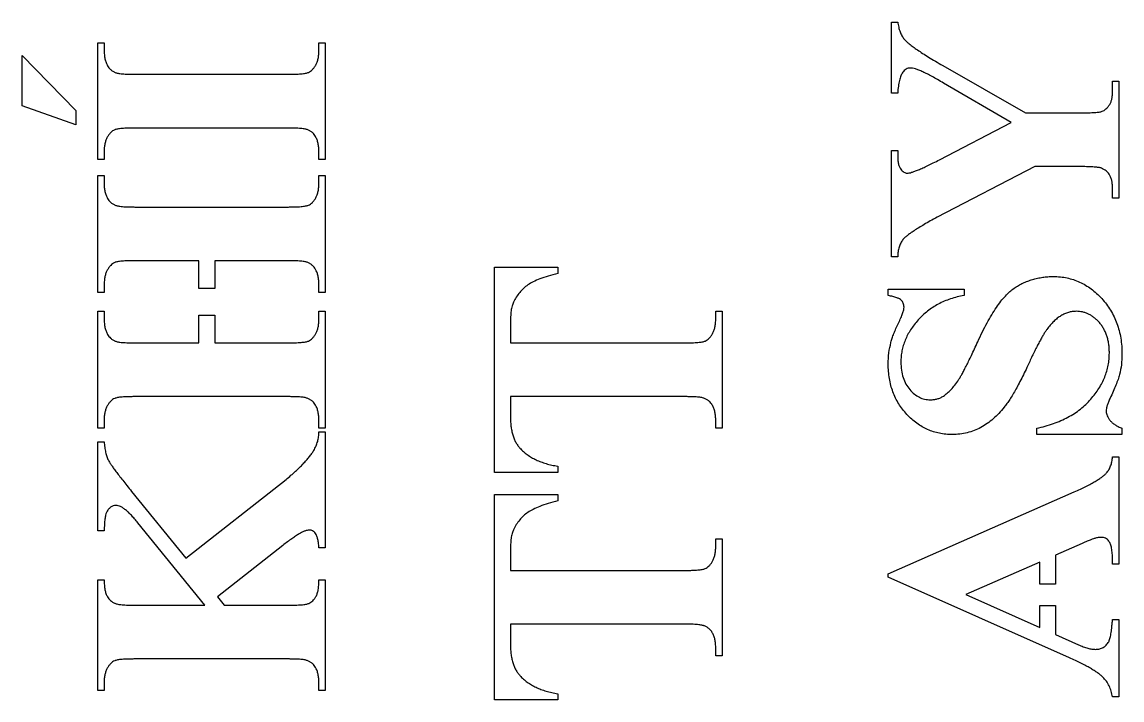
# Model space of a CAD drawing. Header units: millimetres. Extents: x 10 to 1179, y 5 to 836.
# Drawn here: x 442.4 to 539.2, y 331.8 to 391.4 of the extents above; entities that cross this region are included whole.
import ezdxf

# ---------------------------------------------------------------- set-up
doc = ezdxf.new("R2010")
doc.units = ezdxf.units.MM

msp = doc.modelspace()

# ---------------------------------------------------------------- linework, layer by layer
at = {"color": 7, "linetype": 'Continuous', "lineweight": 25}
for p, q in [((518.872, 391.446), (519.428, 391.446)), ((518.872, 385.191), (518.872, 391.446)), ((449.094, 389.627), (449.65, 389.627)), ((449.094, 379.349), (449.094, 389.627)), ((449.65, 389.627), (449.65, 388.976)), ((468.539, 389.627), (469.094, 389.627)), ((468.539, 388.976), (468.539, 389.627)), ((469.094, 389.627), (469.094, 379.349)), ((442.428, 388.516), (447.15, 383.664)), ((442.428, 384.072), (442.428, 388.516)), ((523.399, 387.622), (530.669, 383.455)), ((452.428, 386.849), (465.761, 386.849)), ((529.41, 382.626), (523.469, 386.068)), ((538.317, 386.233), (538.872, 386.233)), ((538.317, 385.261), (538.317, 386.233)), ((538.872, 386.233), (538.872, 375.955)), ((519.428, 385.191), (518.872, 385.191)), ((447.15, 382.405), (442.428, 384.072)), ((447.15, 383.664), (447.15, 382.405)), ((530.669, 383.455), (535.539, 383.455)), ((465.761, 382.127), (452.428, 382.127)), ((523.1, 379.332), (529.41, 382.626)), ((518.872, 380.139), (519.428, 380.139)), ((518.872, 370.803), (518.872, 380.139)), ((519.428, 380.139), (519.428, 379.714)), ((449.65, 379.349), (449.094, 379.349)), ((449.65, 380.005), (449.65, 379.349)), ((468.539, 379.349), (468.539, 380.005)), ((469.094, 379.349), (468.539, 379.349)), ((531.489, 378.733), (522.891, 374.289)), ((535.539, 378.733), (531.489, 378.733)), ((449.094, 377.96), (449.65, 377.96)), ((449.094, 367.683), (449.094, 377.96)), ((449.65, 377.96), (449.65, 377.322)), ((468.539, 377.96), (469.094, 377.96)), ((468.539, 377.322), (468.539, 377.96)), ((469.094, 377.96), (469.094, 367.683)), ((538.317, 375.955), (538.317, 376.858)), ((538.872, 375.955), (538.317, 375.955)), ((452.428, 375.183), (465.761, 375.183)), ((457.983, 370.46), (452.428, 370.46)), ((457.983, 368.022), (457.983, 370.46)), ((459.372, 370.46), (459.372, 368.022)), ((465.761, 370.46), (459.372, 370.46)), ((519.428, 370.803), (518.872, 370.803)), ((483.983, 369.905), (489.539, 369.905)), ((483.983, 351.849), (483.983, 369.905)), ((489.539, 369.905), (489.539, 369.349)), ((449.65, 367.683), (449.094, 367.683)), ((449.65, 368.321), (449.65, 367.683)), ((459.372, 368.022), (457.983, 368.022)), ((468.539, 367.683), (468.539, 368.321)), ((469.094, 367.683), (468.539, 367.683)), ((518.594, 367.96), (525.261, 367.96)), ((518.594, 367.405), (518.594, 367.96)), ((525.261, 367.96), (525.261, 367.405)), ((449.094, 366.016), (449.65, 366.016)), ((449.094, 355.738), (449.094, 366.016)), ((449.65, 366.016), (449.65, 365.365)), ((457.983, 363.238), (457.983, 365.677)), ((457.983, 365.677), (459.372, 365.677)), ((459.372, 365.677), (459.372, 363.238)), ((468.539, 366.016), (469.094, 366.016)), ((468.539, 365.365), (468.539, 366.016)), ((469.094, 366.016), (469.094, 355.738)), ((503.428, 366.016), (503.983, 366.016)), ((503.428, 365.369), (503.428, 366.016)), ((503.983, 366.016), (503.983, 355.738)), ((485.372, 364.905), (485.372, 363.238)), ((452.428, 363.238), (457.983, 363.238)), ((459.372, 363.238), (465.761, 363.238)), ((485.372, 363.238), (500.65, 363.238)), ((465.761, 358.516), (452.428, 358.516)), ((485.372, 358.516), (485.372, 356.849)), ((500.65, 358.516), (485.372, 358.516)), ((449.65, 356.394), (449.65, 355.738)), ((468.539, 355.738), (468.539, 356.394)), ((503.428, 355.738), (503.428, 356.389)), ((449.65, 355.738), (449.094, 355.738)), ((469.094, 355.738), (468.539, 355.738)), ((468.539, 355.421), (469.094, 355.421)), ((469.094, 355.421), (469.094, 345.235)), ((503.983, 355.738), (503.428, 355.738)), ((531.65, 355.183), (531.65, 355.738)), ((539.15, 355.183), (531.65, 355.183)), ((539.15, 355.738), (539.15, 355.183)), ((449.094, 354.553), (449.65, 354.553)), ((449.094, 346.719), (449.094, 354.553)), ((538.317, 353.225), (538.872, 353.225)), ((538.872, 353.225), (538.872, 343.802)), ((489.539, 352.405), (489.539, 351.849)), ((456.842, 344.319), (465.644, 351.233)), ((489.539, 351.849), (483.983, 351.849)), ((452.059, 350.187), (456.842, 344.319)), ((518.594, 342.939), (534.957, 350.135)), ((483.983, 349.905), (489.539, 349.905)), ((483.983, 331.849), (483.983, 349.905)), ((489.539, 349.905), (489.539, 349.349)), ((458.509, 340.178), (452.619, 347.409)), ((449.65, 346.719), (449.094, 346.719)), ((465.362, 345.439), (459.607, 340.916)), ((503.428, 346.016), (503.983, 346.016)), ((503.428, 345.369), (503.428, 346.016)), ((503.983, 346.016), (503.983, 335.738)), ((535.656, 345.617), (533.317, 344.584)), ((469.094, 345.235), (468.539, 345.235)), ((485.372, 344.905), (485.372, 343.238)), ((533.317, 344.584), (533.317, 342.028)), ((531.928, 343.976), (525.413, 341.111)), ((531.928, 342.028), (531.928, 343.976)), ((538.317, 343.802), (538.317, 344.197)), ((538.872, 343.802), (538.317, 343.802)), ((449.094, 342.401), (449.65, 342.401)), ((449.094, 332.678), (449.094, 342.401)), ((468.539, 342.401), (469.094, 342.401)), ((469.094, 342.401), (469.094, 332.678)), ((485.372, 343.238), (500.65, 343.238)), ((518.594, 342.657), (518.594, 342.939)), ((534.528, 335.569), (518.594, 342.657)), ((533.317, 342.028), (531.928, 342.028)), ((459.607, 340.916), (460.214, 340.178)), ((525.413, 341.111), (531.928, 338.212)), ((452.428, 340.178), (458.509, 340.178)), ((460.214, 340.178), (465.761, 340.178)), ((531.928, 340.16), (533.317, 340.16)), ((531.928, 338.212), (531.928, 340.16)), ((533.317, 340.16), (533.317, 337.596)), ((538.317, 338.924), (538.872, 338.924)), ((538.872, 338.924), (538.872, 332.114)), ((485.372, 338.516), (485.372, 336.849)), ((500.65, 338.516), (485.372, 338.516)), ((533.317, 337.596), (535.313, 336.71)), ((503.428, 335.738), (503.428, 336.389)), ((503.983, 335.738), (503.428, 335.738)), ((465.761, 335.456), (452.428, 335.456)), ((449.65, 333.334), (449.65, 332.678)), ((468.539, 332.678), (468.539, 333.334)), ((449.65, 332.678), (449.094, 332.678)), ((469.094, 332.678), (468.539, 332.678)), ((489.539, 331.849), (483.983, 331.849)), ((489.539, 332.405), (489.539, 331.849)), ((538.872, 332.114), (538.317, 332.114))]:
    msp.add_line(p, q, dxfattribs=at)
for points, knots in [([(519.428, 391.446), (519.453, 391.291), (519.501, 390.997), (519.628, 390.589), (519.785, 390.23), (519.933, 390.031), (520.005, 389.935)], [0, 0, 0, 0, 0.2860932, 0.5469945, 0.7807642, 1, 1, 1, 1]), ([(520.005, 389.935), (520.066, 389.869), (520.203, 389.719), (520.466, 389.502), (520.788, 389.25), (521.183, 388.979), (521.638, 388.674), (522.164, 388.345), (522.758, 387.99), (523.179, 387.749), (523.399, 387.622)], [0, 0, 0, 0, 0.065567, 0.147721, 0.247597, 0.363325, 0.496262, 0.646784, 0.81498, 1, 1, 1, 1]), ([(449.65, 388.976), (449.653, 388.84), (449.658, 388.58), (449.714, 388.213), (449.807, 387.886), (449.903, 387.693), (449.949, 387.6)], [0, 0, 0, 0, 0.286954, 0.546199, 0.781657, 1, 1, 1, 1]), ([(465.761, 386.849), (465.878, 386.851), (466.103, 386.854), (466.421, 386.856), (466.705, 386.868), (466.953, 386.892), (467.168, 386.911), (467.349, 386.936), (467.495, 386.969), (467.644, 387.022), (467.8, 387.117), (467.971, 387.261), (468.127, 387.447), (468.271, 387.67), (468.394, 387.936), (468.478, 388.247), (468.531, 388.598), (468.536, 388.846), (468.539, 388.976)], [0, 0, 0, 0, 0.084645, 0.161976, 0.229968, 0.289757, 0.342264, 0.385562, 0.422059, 0.449824, 0.499466, 0.552849, 0.610651, 0.674125, 0.744259, 0.821336, 0.905864, 1, 1, 1, 1]), ([(449.949, 387.6), (449.986, 387.539), (450.061, 387.416), (450.22, 387.257), (450.41, 387.119), (450.556, 387.047), (450.631, 387.01)], [0, 0, 0, 0, 0.232207, 0.469702, 0.727046, 1, 1, 1, 1]), ([(450.631, 387.01), (450.665, 386.996), (450.742, 386.964), (450.882, 386.938), (451.054, 386.905), (451.263, 386.887), (451.505, 386.87), (451.781, 386.855), (452.092, 386.854), (452.312, 386.851), (452.428, 386.849)], [0, 0, 0, 0, 0.061393, 0.137513, 0.234775, 0.350365, 0.484836, 0.635903, 0.808372, 1, 1, 1, 1]), ([(519.87, 387.023), (519.811, 386.925), (519.678, 386.704), (519.561, 386.288), (519.47, 385.775), (519.443, 385.397), (519.428, 385.191)], [0, 0, 0, 0, 0.179473, 0.404284, 0.675116, 1, 1, 1, 1]), ([(520.535, 387.401), (520.47, 387.397), (520.342, 387.391), (520.164, 387.308), (519.998, 387.192), (519.914, 387.081), (519.87, 387.023)], [0, 0, 0, 0, 0.241683, 0.478887, 0.728869, 1, 1, 1, 1]), ([(523.469, 386.068), (523.293, 386.173), (522.958, 386.374), (522.472, 386.64), (522.038, 386.875), (521.647, 387.059), (521.305, 387.211), (521.007, 387.315), (520.756, 387.383), (520.603, 387.395), (520.535, 387.401)], [0, 0, 0, 0, 0.189484, 0.360715, 0.512098, 0.645515, 0.760554, 0.858271, 0.936779, 1, 1, 1, 1]), ([(535.539, 383.455), (535.658, 383.457), (535.883, 383.46), (536.205, 383.461), (536.491, 383.478), (536.742, 383.485), (536.957, 383.512), (537.138, 383.528), (537.282, 383.561), (537.428, 383.598), (537.582, 383.678), (537.746, 383.807), (537.904, 383.964), (538.047, 384.156), (538.171, 384.382), (538.255, 384.645), (538.308, 384.942), (538.314, 385.151), (538.317, 385.261)], [0, 0, 0, 0, 0.0914924, 0.1740601, 0.2477708, 0.3125666, 0.3675187, 0.414708, 0.4523446, 0.4813093, 0.5312039, 0.5845352, 0.6413362, 0.7026985, 0.7685896, 0.8391513, 0.9150911, 1, 1, 1, 1]), ([(452.428, 382.127), (452.311, 382.125), (452.086, 382.122), (451.768, 382.121), (451.484, 382.107), (451.237, 382.09), (451.022, 382.071), (450.843, 382.038), (450.696, 382.012), (450.549, 381.957), (450.388, 381.871), (450.219, 381.723), (450.062, 381.538), (449.918, 381.315), (449.795, 381.049), (449.711, 380.738), (449.658, 380.386), (449.653, 380.137), (449.65, 380.005)], [0, 0, 0, 0, 0.084623, 0.161934, 0.229908, 0.289599, 0.341053, 0.385533, 0.420773, 0.44853, 0.498553, 0.551922, 0.609709, 0.673167, 0.743283, 0.820339, 0.904845, 1, 1, 1, 1]), ([(467.558, 381.966), (467.524, 381.981), (467.445, 382.013), (467.305, 382.037), (467.134, 382.072), (466.926, 382.089), (466.683, 382.107), (466.407, 382.121), (466.095, 382.122), (465.877, 382.125), (465.761, 382.127)], [0, 0, 0, 0, 0.061394, 0.139854, 0.23476, 0.350353, 0.484827, 0.63829, 0.808367, 1, 1, 1, 1]), ([(468.239, 381.385), (468.203, 381.446), (468.128, 381.569), (467.971, 381.728), (467.778, 381.862), (467.633, 381.931), (467.558, 381.966)], [0, 0, 0, 0, 0.233359, 0.472031, 0.727884, 1, 1, 1, 1]), ([(468.539, 380.005), (468.536, 380.141), (468.532, 380.4), (468.474, 380.769), (468.383, 381.098), (468.286, 381.292), (468.239, 381.385)], [0, 0, 0, 0, 0.286117, 0.544606, 0.782294, 1, 1, 1, 1]), ([(519.428, 379.714), (519.431, 379.581), (519.437, 379.335), (519.481, 378.995), (519.564, 378.719), (519.685, 378.508), (519.82, 378.353), (519.963, 378.246), (520.109, 378.173), (520.211, 378.164), (520.261, 378.16)], [0, 0, 0, 0, 0.205762, 0.379561, 0.527254, 0.648368, 0.752838, 0.842216, 0.923212, 1, 1, 1, 1]), ([(520.261, 378.16), (520.318, 378.164), (520.451, 378.174), (520.671, 378.239), (520.946, 378.328), (521.27, 378.464), (521.655, 378.621), (522.089, 378.827), (522.577, 379.067), (522.919, 379.24), (523.1, 379.332)], [0, 0, 0, 0, 0.055168, 0.12923, 0.222678, 0.336347, 0.47068, 0.627441, 0.803024, 1, 1, 1, 1]), ([(537.336, 378.594), (537.301, 378.607), (537.223, 378.636), (537.083, 378.655), (536.911, 378.686), (536.703, 378.698), (536.461, 378.719), (536.184, 378.723), (535.873, 378.736), (535.655, 378.734), (535.539, 378.733)], [0, 0, 0, 0, 0.060713, 0.138849, 0.233546, 0.349141, 0.483878, 0.637547, 0.808008, 1, 1, 1, 1]), ([(538.017, 378.069), (537.98, 378.122), (537.903, 378.233), (537.748, 378.378), (537.554, 378.498), (537.41, 378.561), (537.336, 378.594)], [0, 0, 0, 0, 0.223189, 0.461774, 0.720444, 1, 1, 1, 1]), ([(449.65, 377.322), (449.653, 377.185), (449.657, 376.922), (449.715, 376.551), (449.805, 376.222), (449.903, 376.029), (449.949, 375.938)], [0, 0, 0, 0, 0.288208, 0.548846, 0.785756, 1, 1, 1, 1]), ([(465.761, 375.183), (465.878, 375.184), (466.103, 375.187), (466.421, 375.189), (466.705, 375.203), (466.953, 375.221), (467.169, 375.238), (467.348, 375.273), (467.496, 375.297), (467.643, 375.351), (467.801, 375.441), (467.972, 375.587), (468.127, 375.776), (468.271, 376.003), (468.393, 376.273), (468.479, 376.586), (468.53, 376.94), (468.536, 377.191), (468.539, 377.322)], [0, 0, 0, 0, 0.084304, 0.161324, 0.229042, 0.288509, 0.340804, 0.384091, 0.420217, 0.44787, 0.496794, 0.549962, 0.608326, 0.67242, 0.74322, 0.819986, 0.905204, 1, 1, 1, 1]), ([(538.317, 376.858), (538.314, 376.98), (538.309, 377.21), (538.252, 377.536), (538.16, 377.824), (538.063, 377.989), (538.017, 378.069)], [0, 0, 0, 0, 0.28861, 0.546463, 0.78197, 1, 1, 1, 1]), ([(449.949, 375.938), (449.986, 375.877), (450.062, 375.753), (450.218, 375.591), (450.41, 375.452), (450.556, 375.38), (450.631, 375.343)], [0, 0, 0, 0, 0.231417, 0.471506, 0.727975, 1, 1, 1, 1]), ([(450.631, 375.343), (450.665, 375.329), (450.742, 375.297), (450.882, 375.272), (451.054, 375.239), (451.263, 375.22), (451.505, 375.203), (451.781, 375.189), (452.092, 375.187), (452.312, 375.184), (452.428, 375.183)], [0, 0, 0, 0, 0.061393, 0.1375126, 0.2347752, 0.3503653, 0.4848364, 0.635903, 0.8083716, 1, 1, 1, 1]), ([(522.891, 374.289), (522.69, 374.178), (522.306, 373.968), (521.77, 373.654), (521.294, 373.375), (520.888, 373.113), (520.542, 372.885), (520.264, 372.679), (520.052, 372.496), (519.853, 372.289), (519.68, 372.014), (519.536, 371.652), (519.449, 371.243), (519.435, 370.954), (519.428, 370.803)], [0, 0, 0, 0, 0.132246, 0.251579, 0.357199, 0.450008, 0.529181, 0.59576, 0.648842, 0.690052, 0.76046, 0.834023, 0.913191, 1, 1, 1, 1]), ([(452.428, 370.46), (452.311, 370.459), (452.086, 370.456), (451.768, 370.454), (451.484, 370.44), (451.237, 370.423), (451.022, 370.404), (450.843, 370.371), (450.696, 370.345), (450.549, 370.291), (450.388, 370.204), (450.217, 370.056), (450.062, 369.867), (449.917, 369.64), (449.796, 369.37), (449.71, 369.057), (449.659, 368.703), (449.653, 368.452), (449.65, 368.321)], [0, 0, 0, 0, 0.084314, 0.161343, 0.229069, 0.288543, 0.339809, 0.384127, 0.419239, 0.446894, 0.496735, 0.549909, 0.60828, 0.672382, 0.743189, 0.819965, 0.905193, 1, 1, 1, 1]), ([(467.558, 370.3), (467.524, 370.314), (467.445, 370.346), (467.305, 370.37), (467.134, 370.405), (466.926, 370.423), (466.683, 370.44), (466.407, 370.454), (466.095, 370.456), (465.877, 370.459), (465.761, 370.46)], [0, 0, 0, 0, 0.061394, 0.139854, 0.23476, 0.350353, 0.484827, 0.63829, 0.808367, 1, 1, 1, 1]), ([(468.239, 369.705), (468.202, 369.766), (468.127, 369.89), (467.971, 370.052), (467.779, 370.191), (467.633, 370.263), (467.558, 370.3)], [0, 0, 0, 0, 0.231417, 0.471506, 0.727975, 1, 1, 1, 1]), ([(468.539, 368.321), (468.536, 368.458), (468.531, 368.721), (468.474, 369.092), (468.384, 369.421), (468.286, 369.614), (468.239, 369.705)], [0, 0, 0, 0, 0.2882081, 0.548846, 0.7857558, 1, 1, 1, 1]), ([(489.539, 369.349), (489.254, 369.275), (488.723, 369.135), (487.998, 368.891), (487.4, 368.634), (486.916, 368.354), (486.518, 368.038), (486.178, 367.676), (485.873, 367.267), (485.714, 366.962), (485.633, 366.806)], [0, 0, 0, 0, 0.182152, 0.340253, 0.473436, 0.584687, 0.685434, 0.786832, 0.891307, 1, 1, 1, 1]), ([(529.662, 368.043), (529.79, 368.126), (530.042, 368.29), (530.441, 368.501), (530.855, 368.672), (531.28, 368.822), (531.721, 368.935), (532.176, 369.011), (532.644, 369.061), (532.961, 369.068), (533.121, 369.072)], [0, 0, 0, 0, 0.1245431, 0.246399, 0.3684849, 0.4913439, 0.6148691, 0.741046, 0.8684455, 1, 1, 1, 1]), ([(533.121, 369.072), (533.324, 369.066), (533.725, 369.054), (534.313, 368.961), (534.878, 368.807), (535.425, 368.6), (535.947, 368.323), (536.447, 367.986), (536.929, 367.594), (537.378, 367.14), (537.794, 366.646), (538.156, 366.112), (538.468, 365.547), (538.713, 364.943), (538.911, 364.312), (539.047, 363.648), (539.138, 362.951), (539.146, 362.475), (539.15, 362.231)], [0, 0, 0, 0, 0.0598984, 0.1182793, 0.1753954, 0.2326122, 0.2905267, 0.3496658, 0.4103983, 0.4738509, 0.5378636, 0.6009163, 0.6642119, 0.7280132, 0.7928887, 0.8592638, 0.9281658, 1, 1, 1, 1]), ([(526.468, 363.334), (526.604, 363.627), (526.867, 364.191), (527.28, 364.985), (527.686, 365.699), (528.09, 366.329), (528.483, 366.88), (528.875, 367.346), (529.256, 367.741), (529.532, 367.946), (529.662, 368.043)], [0, 0, 0, 0, 0.168913, 0.324637, 0.467401, 0.597502, 0.714887, 0.820484, 0.915544, 1, 1, 1, 1]), ([(485.633, 366.806), (485.592, 366.7), (485.499, 366.459), (485.427, 366.029), (485.381, 365.501), (485.375, 365.115), (485.372, 364.905)], [0, 0, 0, 0, 0.176332, 0.400751, 0.673897, 1, 1, 1, 1]), ([(519.983, 366.381), (519.982, 366.442), (519.979, 366.56), (519.929, 366.725), (519.853, 366.871), (519.741, 367.002), (519.567, 367.121), (519.313, 367.216), (518.984, 367.322), (518.733, 367.376), (518.594, 367.405)], [0, 0, 0, 0, 0.095902, 0.186003, 0.268532, 0.352525, 0.455521, 0.596382, 0.777904, 1, 1, 1, 1]), ([(525.261, 367.405), (525.056, 367.365), (524.655, 367.286), (524.073, 367.113), (523.522, 366.906), (522.998, 366.66), (522.512, 366.366), (522.051, 366.039), (521.621, 365.671), (521.231, 365.262), (520.87, 364.838), (520.564, 364.392), (520.294, 363.946), (520.082, 363.485), (519.91, 363.019), (519.795, 362.539), (519.716, 362.054), (519.709, 361.727), (519.706, 361.563)], [0, 0, 0, 0, 0.071549, 0.14034, 0.207726, 0.273663, 0.338439, 0.402482, 0.467245, 0.532181, 0.596301, 0.657984, 0.717398, 0.774908, 0.8319, 0.887635, 0.94386, 1, 1, 1, 1]), ([(518.833, 363.286), (518.868, 363.409), (518.94, 363.671), (519.094, 364.074), (519.274, 364.52), (519.494, 364.975), (519.704, 365.414), (519.853, 365.802), (519.958, 366.113), (519.976, 366.3), (519.983, 366.381)], [0, 0, 0, 0, 0.11607, 0.245791, 0.3903, 0.550881, 0.703864, 0.83037, 0.927366, 1, 1, 1, 1]), ([(535.118, 366.016), (535.003, 366.011), (534.773, 366), (534.433, 365.923), (534.098, 365.8), (533.772, 365.623), (533.448, 365.403), (533.141, 365.123), (532.833, 364.801), (532.593, 364.486), (532.391, 364.2), (532.229, 363.941), (532.054, 363.645), (531.873, 363.309), (531.678, 362.936), (531.47, 362.525), (531.251, 362.076), (531.108, 361.761), (531.034, 361.598)], [0, 0, 0, 0, 0.0541478, 0.1087082, 0.1640632, 0.2221562, 0.283579, 0.3484525, 0.4180703, 0.4935378, 0.5352505, 0.5837897, 0.6377084, 0.6976534, 0.7639901, 0.8367347, 0.9149856, 1, 1, 1, 1]), ([(538.039, 362.34), (538.037, 362.476), (538.033, 362.743), (537.986, 363.131), (537.926, 363.502), (537.823, 363.846), (537.702, 364.173), (537.55, 364.476), (537.371, 364.76), (537.168, 365.021), (536.943, 365.25), (536.714, 365.46), (536.467, 365.627), (536.217, 365.774), (535.953, 365.881), (535.683, 365.962), (535.403, 366.004), (535.213, 366.012), (535.118, 366.016)], [0, 0, 0, 0, 0.078057, 0.153215, 0.224035, 0.293123, 0.358791, 0.423747, 0.487531, 0.550789, 0.613009, 0.671803, 0.728442, 0.783827, 0.837775, 0.891358, 0.945121, 1, 1, 1, 1]), ([(449.65, 365.365), (449.653, 365.229), (449.658, 364.969), (449.714, 364.602), (449.807, 364.275), (449.903, 364.082), (449.949, 363.989)], [0, 0, 0, 0, 0.286954, 0.546199, 0.781657, 1, 1, 1, 1]), ([(465.761, 363.238), (465.878, 363.24), (466.103, 363.243), (466.421, 363.245), (466.705, 363.257), (466.953, 363.281), (467.168, 363.3), (467.349, 363.325), (467.495, 363.358), (467.644, 363.41), (467.8, 363.506), (467.971, 363.65), (468.127, 363.836), (468.271, 364.059), (468.394, 364.325), (468.478, 364.636), (468.531, 364.987), (468.536, 365.234), (468.539, 365.365)], [0, 0, 0, 0, 0.084645, 0.161976, 0.229968, 0.289757, 0.342264, 0.385562, 0.422059, 0.449824, 0.499466, 0.552849, 0.610651, 0.674125, 0.744259, 0.821336, 0.905864, 1, 1, 1, 1]), ([(500.65, 363.238), (500.767, 363.24), (500.991, 363.243), (501.31, 363.245), (501.594, 363.257), (501.842, 363.281), (502.057, 363.3), (502.238, 363.325), (502.384, 363.358), (502.533, 363.41), (502.687, 363.506), (502.861, 363.645), (503.015, 363.832), (503.16, 364.054), (503.283, 364.321), (503.367, 364.633), (503.419, 364.987), (503.425, 365.237), (503.428, 365.369)], [0, 0, 0, 0, 0.0845259, 0.1617483, 0.2296447, 0.2893498, 0.3417825, 0.3850196, 0.4214658, 0.4491909, 0.4987631, 0.551403, 0.6091238, 0.6725086, 0.7425442, 0.8195124, 0.9049543, 1, 1, 1, 1]), ([(449.949, 363.989), (449.986, 363.928), (450.061, 363.804), (450.22, 363.646), (450.41, 363.507), (450.556, 363.436), (450.631, 363.399)], [0, 0, 0, 0, 0.232207, 0.469702, 0.727046, 1, 1, 1, 1]), ([(450.631, 363.399), (450.665, 363.385), (450.742, 363.353), (450.882, 363.327), (451.054, 363.294), (451.263, 363.276), (451.505, 363.258), (451.781, 363.244), (452.092, 363.243), (452.312, 363.24), (452.428, 363.238)], [0, 0, 0, 0, 0.061393, 0.137513, 0.234775, 0.350365, 0.484836, 0.635903, 0.808372, 1, 1, 1, 1]), ([(518.594, 361.389), (518.605, 361.712), (518.625, 362.351), (518.764, 362.976), (518.833, 363.286)], [0, 0, 0, 0, 0.504041, 1, 1, 1, 1]), ([(524.784, 359.996), (524.828, 360.065), (524.927, 360.221), (525.077, 360.493), (525.254, 360.82), (525.454, 361.208), (525.675, 361.655), (525.916, 362.163), (526.188, 362.727), (526.371, 363.125), (526.468, 363.334)], [0, 0, 0, 0, 0.065678, 0.148289, 0.248486, 0.364732, 0.498092, 0.648598, 0.815715, 1, 1, 1, 1]), ([(531.65, 355.738), (531.903, 355.795), (532.398, 355.907), (533.109, 356.136), (533.776, 356.394), (534.394, 356.695), (534.968, 357.029), (535.493, 357.407), (535.974, 357.822), (536.407, 358.271), (536.784, 358.749), (537.124, 359.231), (537.406, 359.727), (537.637, 360.232), (537.817, 360.747), (537.942, 361.27), (538.024, 361.802), (538.034, 362.16), (538.039, 362.34)], [0, 0, 0, 0, 0.078014, 0.152998, 0.224625, 0.293434, 0.359661, 0.424614, 0.48796, 0.550842, 0.612237, 0.671116, 0.72831, 0.783894, 0.838339, 0.892145, 0.945893, 1, 1, 1, 1]), ([(539.15, 362.231), (539.139, 361.928), (539.117, 361.334), (538.979, 360.594), (538.797, 359.999), (538.605, 359.505), (538.379, 358.954), (538.196, 358.576), (538.1, 358.377)], [0, 0, 0, 0, 0.225302, 0.442022, 0.556723, 0.687813, 0.835877, 1, 1, 1, 1]), ([(524.224, 355.183), (524.033, 355.187), (523.654, 355.196), (523.098, 355.281), (522.564, 355.42), (522.054, 355.617), (521.565, 355.867), (521.092, 356.165), (520.65, 356.531), (520.231, 356.94), (519.848, 357.392), (519.511, 357.876), (519.227, 358.391), (518.998, 358.937), (518.812, 359.507), (518.69, 360.111), (518.608, 360.74), (518.599, 361.17), (518.594, 361.389)], [0, 0, 0, 0, 0.061368, 0.121467, 0.180044, 0.238263, 0.296629, 0.35615, 0.417224, 0.480281, 0.544208, 0.606949, 0.669517, 0.732573, 0.796464, 0.861956, 0.929815, 1, 1, 1, 1]), ([(519.706, 361.563), (519.713, 361.32), (519.729, 360.857), (519.878, 360.199), (520.126, 359.619), (520.47, 359.13), (520.872, 358.735), (521.318, 358.453), (521.795, 358.269), (522.129, 358.248), (522.297, 358.238)], [0, 0, 0, 0, 0.155031, 0.296601, 0.428938, 0.556657, 0.676539, 0.7873, 0.892795, 1, 1, 1, 1]), ([(531.034, 361.598), (530.927, 361.369), (530.722, 360.927), (530.414, 360.292), (530.116, 359.712), (529.827, 359.185), (529.557, 358.708), (529.296, 358.286), (529.05, 357.914), (528.735, 357.497), (528.336, 357.042), (527.835, 356.558), (527.303, 356.145), (526.746, 355.793), (526.158, 355.516), (525.538, 355.327), (524.891, 355.204), (524.449, 355.19), (524.224, 355.183)], [0, 0, 0, 0, 0.076046, 0.146808, 0.212502, 0.272577, 0.327829, 0.377542, 0.42215, 0.461988, 0.534891, 0.604254, 0.67165, 0.737441, 0.802375, 0.866754, 0.932327, 1, 1, 1, 1]), ([(523.447, 358.564), (523.562, 358.646), (523.804, 358.819), (524.134, 359.153), (524.472, 359.543), (524.677, 359.84), (524.784, 359.996)], [0, 0, 0, 0, 0.215342, 0.452018, 0.712813, 1, 1, 1, 1]), ([(452.428, 358.516), (452.311, 358.514), (452.086, 358.511), (451.768, 358.51), (451.484, 358.496), (451.237, 358.478), (451.022, 358.46), (450.843, 358.427), (450.696, 358.401), (450.549, 358.346), (450.388, 358.259), (450.219, 358.112), (450.062, 357.927), (449.918, 357.704), (449.795, 357.438), (449.711, 357.127), (449.658, 356.774), (449.653, 356.525), (449.65, 356.394)], [0, 0, 0, 0, 0.084623, 0.161934, 0.229908, 0.289599, 0.341053, 0.385533, 0.420773, 0.44853, 0.498553, 0.551922, 0.609709, 0.673167, 0.743283, 0.820339, 0.904845, 1, 1, 1, 1]), ([(467.558, 358.355), (467.524, 358.37), (467.445, 358.402), (467.305, 358.426), (467.134, 358.461), (466.926, 358.478), (466.683, 358.496), (466.407, 358.51), (466.095, 358.511), (465.877, 358.514), (465.761, 358.516)], [0, 0, 0, 0, 0.061394, 0.139854, 0.23476, 0.350353, 0.484827, 0.63829, 0.808367, 1, 1, 1, 1]), ([(468.239, 357.774), (468.203, 357.835), (468.128, 357.958), (467.971, 358.117), (467.778, 358.251), (467.633, 358.32), (467.558, 358.355)], [0, 0, 0, 0, 0.233359, 0.472031, 0.727884, 1, 1, 1, 1]), ([(502.447, 358.355), (502.413, 358.37), (502.334, 358.402), (502.194, 358.426), (502.023, 358.461), (501.815, 358.478), (501.572, 358.496), (501.295, 358.51), (500.984, 358.511), (500.766, 358.514), (500.65, 358.516)], [0, 0, 0, 0, 0.061394, 0.139854, 0.23476, 0.350353, 0.484827, 0.63829, 0.808367, 1, 1, 1, 1]), ([(503.128, 357.765), (503.092, 357.826), (503.017, 357.95), (502.858, 358.108), (502.668, 358.247), (502.522, 358.318), (502.447, 358.355)], [0, 0, 0, 0, 0.232207, 0.469702, 0.727046, 1, 1, 1, 1]), ([(522.297, 358.238), (522.401, 358.243), (522.608, 358.251), (522.907, 358.314), (523.192, 358.412), (523.362, 358.513), (523.447, 358.564)], [0, 0, 0, 0, 0.258628, 0.510922, 0.754621, 1, 1, 1, 1]), ([(538.1, 358.377), (538.049, 358.266), (537.953, 358.058), (537.842, 357.756), (537.777, 357.481), (537.766, 357.308), (537.761, 357.227)], [0, 0, 0, 0, 0.302467, 0.569567, 0.797968, 1, 1, 1, 1]), ([(468.539, 356.394), (468.536, 356.53), (468.532, 356.789), (468.474, 357.158), (468.383, 357.487), (468.286, 357.681), (468.239, 357.774)], [0, 0, 0, 0, 0.286117, 0.5446059, 0.7822943, 1, 1, 1, 1]), ([(503.428, 356.389), (503.425, 356.525), (503.42, 356.785), (503.364, 357.152), (503.271, 357.479), (503.175, 357.672), (503.128, 357.765)], [0, 0, 0, 0, 0.286954, 0.546199, 0.781657, 1, 1, 1, 1]), ([(537.761, 357.227), (537.765, 357.161), (537.774, 357.027), (537.848, 356.826), (537.95, 356.617), (538.104, 356.41), (538.3, 356.21), (538.541, 356.028), (538.827, 355.865), (539.039, 355.782), (539.15, 355.738)], [0, 0, 0, 0, 0.091176, 0.186695, 0.294763, 0.41439, 0.543975, 0.68333, 0.833943, 1, 1, 1, 1]), ([(485.372, 356.849), (485.374, 356.69), (485.379, 356.384), (485.419, 355.942), (485.483, 355.533), (485.572, 355.156), (485.689, 354.812), (485.838, 354.505), (486.005, 354.226), (486.142, 354.067), (486.21, 353.989)], [0, 0, 0, 0, 0.156631, 0.300963, 0.436454, 0.563846, 0.681333, 0.793384, 0.898849, 1, 1, 1, 1]), ([(468.083, 353.781), (468.153, 353.911), (468.291, 354.167), (468.436, 354.575), (468.519, 354.995), (468.532, 355.279), (468.539, 355.421)], [0, 0, 0, 0, 0.256997, 0.505715, 0.752369, 1, 1, 1, 1]), ([(449.65, 354.553), (449.665, 354.388), (449.693, 354.076), (449.771, 353.637), (449.876, 353.253), (450.001, 352.962), (450.13, 352.724), (450.279, 352.508), (450.464, 352.239), (450.695, 351.921), (450.975, 351.558), (451.293, 351.142), (451.661, 350.68), (451.921, 350.358), (452.059, 350.187)], [0, 0, 0, 0, 0.097638, 0.184183, 0.262104, 0.331558, 0.370442, 0.42147, 0.485737, 0.562576, 0.652525, 0.755767, 0.870967, 1, 1, 1, 1]), ([(465.644, 351.233), (465.788, 351.354), (466.067, 351.588), (466.46, 351.94), (466.824, 352.272), (467.143, 352.601), (467.437, 352.908), (467.683, 353.213), (467.904, 353.495), (468.025, 353.689), (468.083, 353.781)], [0, 0, 0, 0, 0.1590997, 0.3083879, 0.4471239, 0.576234, 0.6967542, 0.8064261, 0.9078907, 1, 1, 1, 1]), ([(486.21, 353.989), (486.311, 353.887), (486.512, 353.682), (486.856, 353.414), (487.225, 353.169), (487.627, 352.955), (488.062, 352.776), (488.525, 352.617), (489.02, 352.492), (489.363, 352.434), (489.539, 352.405)], [0, 0, 0, 0, 0.114365, 0.229463, 0.347044, 0.467451, 0.592741, 0.722055, 0.857936, 1, 1, 1, 1]), ([(537.8, 351.819), (537.871, 351.907), (538.018, 352.091), (538.161, 352.428), (538.277, 352.807), (538.303, 353.081), (538.317, 353.225)], [0, 0, 0, 0, 0.222185, 0.460506, 0.715599, 1, 1, 1, 1]), ([(534.957, 350.135), (535.137, 350.218), (535.481, 350.377), (535.967, 350.616), (536.403, 350.84), (536.784, 351.058), (537.116, 351.258), (537.39, 351.457), (537.619, 351.635), (537.743, 351.761), (537.8, 351.819)], [0, 0, 0, 0, 0.178927, 0.342015, 0.489335, 0.621625, 0.738421, 0.839614, 0.926981, 1, 1, 1, 1]), ([(489.539, 349.349), (489.254, 349.275), (488.723, 349.135), (487.998, 348.891), (487.4, 348.634), (486.916, 348.354), (486.518, 348.038), (486.178, 347.676), (485.873, 347.267), (485.714, 346.962), (485.633, 346.806)], [0, 0, 0, 0, 0.182152, 0.340253, 0.473436, 0.584687, 0.685434, 0.786832, 0.891307, 1, 1, 1, 1]), ([(449.85, 348.316), (449.825, 348.243), (449.763, 348.061), (449.709, 347.718), (449.676, 347.258), (449.659, 346.912), (449.65, 346.719)], [0, 0, 0, 0, 0.143584, 0.356461, 0.642231, 1, 1, 1, 1]), ([(450.696, 348.946), (450.609, 348.939), (450.437, 348.924), (450.198, 348.795), (450, 348.585), (449.902, 348.41), (449.85, 348.316)], [0, 0, 0, 0, 0.232481, 0.460714, 0.711379, 1, 1, 1, 1]), ([(452.619, 347.409), (452.521, 347.53), (452.337, 347.76), (452.059, 348.073), (451.798, 348.34), (451.553, 348.56), (451.316, 348.725), (451.1, 348.852), (450.893, 348.926), (450.759, 348.939), (450.696, 348.946)], [0, 0, 0, 0, 0.184546, 0.350232, 0.497395, 0.627803, 0.741371, 0.839934, 0.925326, 1, 1, 1, 1]), ([(467.684, 346.784), (467.627, 346.779), (467.498, 346.766), (467.29, 346.702), (467.053, 346.587), (466.776, 346.446), (466.472, 346.252), (466.131, 346.02), (465.754, 345.748), (465.497, 345.545), (465.362, 345.439)], [0, 0, 0, 0, 0.062899, 0.142884, 0.23953, 0.3533, 0.486921, 0.637777, 0.809609, 1, 1, 1, 1]), ([(468.539, 345.235), (468.524, 345.384), (468.498, 345.654), (468.426, 346.013), (468.353, 346.292), (468.246, 346.492), (468.12, 346.625), (467.989, 346.72), (467.84, 346.775), (467.736, 346.781), (467.684, 346.784)], [0, 0, 0, 0, 0.230504, 0.416217, 0.562488, 0.671952, 0.760029, 0.84143, 0.919484, 1, 1, 1, 1]), ([(485.633, 346.806), (485.592, 346.7), (485.499, 346.459), (485.427, 346.029), (485.381, 345.501), (485.375, 345.115), (485.372, 344.905)], [0, 0, 0, 0, 0.1763316, 0.400751, 0.6738968, 1, 1, 1, 1]), ([(500.65, 343.238), (500.767, 343.24), (500.991, 343.243), (501.31, 343.245), (501.594, 343.257), (501.842, 343.281), (502.057, 343.3), (502.238, 343.325), (502.384, 343.358), (502.533, 343.41), (502.687, 343.506), (502.861, 343.645), (503.015, 343.832), (503.16, 344.054), (503.283, 344.321), (503.367, 344.633), (503.419, 344.987), (503.425, 345.237), (503.428, 345.369)], [0, 0, 0, 0, 0.084526, 0.161748, 0.229645, 0.28935, 0.341783, 0.38502, 0.421466, 0.449191, 0.498763, 0.551403, 0.609124, 0.672509, 0.742544, 0.819512, 0.904954, 1, 1, 1, 1]), ([(536.763, 346.055), (536.724, 346.042), (536.608, 346.005), (536.385, 345.914), (536.053, 345.787), (535.8, 345.678), (535.656, 345.617)], [0, 0, 0, 0, 0.103741, 0.306821, 0.604648, 1, 1, 1, 1]), ([(537.31, 346.142), (537.22, 346.138), (537.034, 346.13), (536.855, 346.08), (536.763, 346.055)], [0, 0, 0, 0, 0.486192, 1, 1, 1, 1]), ([(537.991, 345.821), (537.95, 345.869), (537.868, 345.965), (537.707, 346.074), (537.514, 346.128), (537.379, 346.137), (537.31, 346.142)], [0, 0, 0, 0, 0.243264, 0.483218, 0.732354, 1, 1, 1, 1]), ([(538.317, 344.197), (538.313, 344.376), (538.306, 344.706), (538.246, 345.156), (538.157, 345.53), (538.043, 345.73), (537.991, 345.821)], [0, 0, 0, 0, 0.318772, 0.590509, 0.813538, 1, 1, 1, 1]), ([(449.65, 342.401), (449.653, 342.248), (449.659, 341.962), (449.709, 341.561), (449.795, 341.216), (449.891, 341.018), (449.936, 340.925)], [0, 0, 0, 0, 0.300382, 0.56561, 0.796529, 1, 1, 1, 1]), ([(465.761, 340.178), (465.881, 340.18), (466.11, 340.183), (466.434, 340.184), (466.722, 340.198), (466.975, 340.216), (467.194, 340.234), (467.376, 340.267), (467.524, 340.294), (467.673, 340.345), (467.828, 340.436), (467.995, 340.572), (468.148, 340.745), (468.292, 340.956), (468.406, 341.227), (468.484, 341.559), (468.53, 341.958), (468.536, 342.246), (468.539, 342.401)], [0, 0, 0, 0, 0.084193, 0.160273, 0.227286, 0.286255, 0.338232, 0.38142, 0.415637, 0.443544, 0.491227, 0.540969, 0.594121, 0.652635, 0.718961, 0.798421, 0.891394, 1, 1, 1, 1]), ([(449.936, 340.925), (449.974, 340.866), (450.049, 340.746), (450.2, 340.586), (450.389, 340.452), (450.531, 340.383), (450.605, 340.348)], [0, 0, 0, 0, 0.232978, 0.472029, 0.727936, 1, 1, 1, 1]), ([(450.605, 340.348), (450.639, 340.334), (450.719, 340.301), (450.862, 340.271), (451.038, 340.238), (451.249, 340.222), (451.494, 340.196), (451.774, 340.185), (452.089, 340.183), (452.311, 340.18), (452.428, 340.178)], [0, 0, 0, 0, 0.060488, 0.140619, 0.236447, 0.35268, 0.485358, 0.638912, 0.808837, 1, 1, 1, 1]), ([(537.982, 336.975), (538, 337.014), (538.041, 337.101), (538.092, 337.255), (538.138, 337.446), (538.181, 337.672), (538.22, 337.934), (538.253, 338.232), (538.289, 338.566), (538.307, 338.801), (538.317, 338.924)], [0, 0, 0, 0, 0.064556, 0.145397, 0.244491, 0.360187, 0.492747, 0.644514, 0.813656, 1, 1, 1, 1]), ([(502.447, 338.355), (502.413, 338.37), (502.334, 338.402), (502.194, 338.426), (502.023, 338.461), (501.815, 338.478), (501.572, 338.496), (501.295, 338.51), (500.984, 338.511), (500.766, 338.514), (500.65, 338.516)], [0, 0, 0, 0, 0.061394, 0.139854, 0.23476, 0.350353, 0.484827, 0.63829, 0.808367, 1, 1, 1, 1]), ([(503.128, 337.765), (503.092, 337.826), (503.017, 337.95), (502.858, 338.108), (502.668, 338.247), (502.522, 338.318), (502.447, 338.355)], [0, 0, 0, 0, 0.232207, 0.469702, 0.727046, 1, 1, 1, 1]), ([(503.428, 336.389), (503.425, 336.525), (503.42, 336.785), (503.364, 337.152), (503.271, 337.479), (503.175, 337.672), (503.128, 337.765)], [0, 0, 0, 0, 0.286954, 0.546199, 0.781657, 1, 1, 1, 1]), ([(485.372, 336.849), (485.374, 336.69), (485.379, 336.384), (485.419, 335.942), (485.483, 335.533), (485.572, 335.156), (485.689, 334.812), (485.838, 334.505), (486.005, 334.226), (486.142, 334.067), (486.21, 333.989)], [0, 0, 0, 0, 0.156631, 0.300963, 0.436454, 0.563846, 0.681333, 0.793384, 0.898849, 1, 1, 1, 1]), ([(535.313, 336.71), (535.457, 336.646), (535.728, 336.526), (536.128, 336.404), (536.487, 336.315), (536.716, 336.304), (536.824, 336.298)], [0, 0, 0, 0, 0.298695, 0.564344, 0.795542, 1, 1, 1, 1]), ([(536.824, 336.298), (536.948, 336.306), (537.185, 336.32), (537.514, 336.454), (537.79, 336.673), (537.917, 336.872), (537.982, 336.975)], [0, 0, 0, 0, 0.263127, 0.501766, 0.742317, 1, 1, 1, 1]), ([(452.428, 335.456), (452.311, 335.454), (452.086, 335.451), (451.768, 335.45), (451.484, 335.436), (451.237, 335.419), (451.022, 335.4), (450.843, 335.367), (450.696, 335.341), (450.549, 335.286), (450.388, 335.2), (450.219, 335.052), (450.062, 334.867), (449.918, 334.644), (449.795, 334.378), (449.711, 334.067), (449.658, 333.715), (449.653, 333.466), (449.65, 333.334)], [0, 0, 0, 0, 0.084623, 0.161934, 0.229908, 0.289599, 0.341053, 0.385533, 0.420773, 0.44853, 0.498553, 0.551922, 0.609709, 0.673167, 0.743283, 0.820339, 0.904845, 1, 1, 1, 1]), ([(467.558, 335.295), (467.524, 335.31), (467.445, 335.342), (467.305, 335.366), (467.134, 335.401), (466.926, 335.418), (466.683, 335.436), (466.407, 335.45), (466.095, 335.451), (465.877, 335.454), (465.761, 335.456)], [0, 0, 0, 0, 0.061394, 0.139854, 0.23476, 0.350353, 0.484827, 0.63829, 0.808367, 1, 1, 1, 1]), ([(468.239, 334.714), (468.203, 334.775), (468.128, 334.898), (467.971, 335.057), (467.778, 335.191), (467.633, 335.26), (467.558, 335.295)], [0, 0, 0, 0, 0.233359, 0.472031, 0.727884, 1, 1, 1, 1]), ([(468.539, 333.334), (468.536, 333.47), (468.532, 333.729), (468.474, 334.098), (468.383, 334.427), (468.286, 334.621), (468.239, 334.714)], [0, 0, 0, 0, 0.286117, 0.5446059, 0.7822943, 1, 1, 1, 1]), ([(538.317, 332.114), (538.285, 332.286), (538.224, 332.621), (538.033, 333.088), (537.788, 333.513), (537.51, 333.821), (537.245, 334.058), (536.995, 334.243), (536.7, 334.443), (536.356, 334.65), (535.966, 334.866), (535.529, 335.092), (535.045, 335.33), (534.704, 335.487), (534.528, 335.569)], [0, 0, 0, 0, 0.0973575, 0.1892256, 0.2791834, 0.3693827, 0.419032, 0.4765618, 0.5427107, 0.6171923, 0.7001479, 0.7909641, 0.8915005, 1, 1, 1, 1]), ([(486.21, 333.989), (486.311, 333.887), (486.512, 333.682), (486.856, 333.414), (487.225, 333.169), (487.627, 332.955), (488.062, 332.776), (488.525, 332.617), (489.02, 332.492), (489.363, 332.434), (489.539, 332.405)], [0, 0, 0, 0, 0.114365, 0.229463, 0.347044, 0.467451, 0.592741, 0.722055, 0.857936, 1, 1, 1, 1])]:
    msp.add_open_spline(points, degree=3, knots=knots, dxfattribs=at)

doc.saveas('drawing.dxf')
